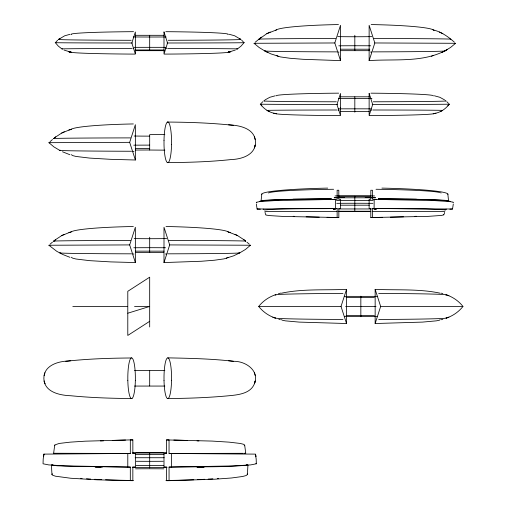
<?xml version="1.0" encoding="UTF-8"?>
<svg xmlns="http://www.w3.org/2000/svg" width="506" height="506" viewBox="0 0 506 506"><rect width="100%" height="100%" fill="white"/><g stroke="black" fill="none" stroke-linecap="round" stroke-linejoin="round"><path stroke-width="0.76" d="M130.314 480.681L130.314 467.095L127.79 467.063L127.79 453.477L130.32 453.458L130.32 439.904L132.85 439.916L132.857 453.509L135.374 453.534L135.374 467.127L132.85 467.146L132.838 480.7L97.456 479.833L70.777 478.259L55.35 476.184L52.396 475.09L51.935 474.445L52.365 473.787M135.368 262.57L135.368 227.251L129.675 244.917L135.368 262.57L110.687 261.899L89.625 260.653L76.001 259.015L72.643 258.155L71.346 257.257M135.368 160.004L135.368 124.685L129.675 142.344L135.368 160.004L110.687 159.327L89.625 158.087L76.001 156.449L72.643 155.589L71.346 154.684M244.227 453.3L245.733 453.268L244.683 445.09L243.462 444.255L240.16 443.446L229.161 442.149L212.14 441.08L166.512 439.916L166.506 453.509L163.988 453.534L163.995 467.127L166.518 467.146L166.525 480.7L168.896 480.687M339.159 208.402L340.513 208.377L340.506 199.307L338.818 199.288L338.811 190.256L337.129 190.269L337.123 199.351L335.44 199.383L335.446 208.453L337.135 208.472L337.141 217.504L338.198 217.498M338.406 217.498L338.83 217.491L338.868 208.409M340.506 60.619L340.506 25.3L334.814 42.966L340.506 60.619L303.024 59.297L289.995 58.266L280.539 56.944L270.906 53.895L264.821 50.967L259.129 47.501L254.037 43.295L334.814 42.966M281.5 319.501L282.063 320.146L285.289 320.848L299.21 322.101L346.528 323.524L346.528 289.375C324.922 290.33 302.487 288.673 281.437 293.208M453.079 202.729L453.414 202.419L452.857 202.103L449.726 201.578L433.984 200.572L372.517 199.351L372.511 190.269L370.828 190.256L370.822 199.288L369.133 199.307L369.133 200.439L369.127 208.377L370.772 208.409L370.809 217.491L372.498 217.504L372.505 208.472L373.561 208.459M374.086 208.453L374.193 199.383M440.245 293.208C419.196 288.673 396.761 290.33 375.155 289.375L375.155 323.524L422.472 322.101L436.393 320.848L439.619 320.146L440.182 319.501M135.355 380.329L135.355 376.16A20.348 3.782 -90 0 0 131.971 357.982C110.7 358.115 89.303 358.773 68.108 361.037C57.735 361.335 43.826 365.636 43.87 378.248C43.978 392.131 59.784 395.357 70.77 395.743C91.099 397.735 111.579 398.399 131.971 398.526M164.007 140.257L164.007 144.425A20.348 3.782 -90 0 0 167.391 162.603C188.668 162.47 210.06 161.812 231.255 159.548C241.634 159.251 255.536 154.95 255.492 142.338C255.385 128.454 239.585 125.229 228.592 124.843C208.27 122.85 187.783 122.186 167.391 122.06M171.553 144.425L171.553 140.257A20.348 3.782 90 0 0 168.169 122.072L167.783 121.959M171.553 380.329L171.553 376.16A20.348 3.782 90 0 0 168.169 357.982L167.391 357.97A20.348 3.782 -90 0 0 164.014 376.211L164.007 380.329M127.79 467.063L65.11 465.862L48.753 464.913L43.035 463.787L43.2 458.904L44.041 454.116L127.79 453.477M246.39 464.742L247.934 465.084L247.396 474.609L246.036 475.564L242.665 476.481L231.539 477.987L214.525 479.233L169.055 480.681L169.055 467.095L232.444 465.937L250.609 464.913L256.333 463.787L256.169 458.904L255.328 454.116L169.042 453.458L169.042 439.904M52.972 464.742L51.429 465.128L57.298 465.792L73.889 466.387L130.314 467.095M261.083 200.907L261.798 194.026M130.32 453.458L53.63 453.268L54.743 444.951L59.208 443.446L70.207 442.149L85.28 441.175L130.32 439.904M453.287 204.026L452.547 209.022L449.853 209.161M43.807 454.192L43.459 456.545L43.807 454.192L44.281 454.249M247.396 474.609L247.187 473.951M444.597 212.387L444.205 214.019M254.467 147.739L255.22 145.064L254.429 147.847M254.429 383.757L255.22 380.967C252.513 394.383 236.916 394.958 226.062 396.008C206.562 397.735 186.935 398.437 167.391 398.526M254.467 383.649C259.698 370.424 245.347 360.993 233.608 361.309C211.767 358.741 189.744 358.299 167.783 357.862M44.117 375.578L44.933 372.739M244.695 445.229L244.189 445.805M346.528 323.524L341.025 306.446L346.528 289.375M375.155 289.375L380.657 306.446L375.155 323.524M163.995 262.57L164.001 227.251L169.687 244.917L163.995 262.57L201.477 261.248L214.506 260.217L223.962 258.895L233.595 255.846L239.68 252.918L245.473 249.452L250.464 245.246L249.749 245.29M374.826 42.966L369.133 60.619C395.35 58.734 423.901 63.111 447.582 49.373L444.812 50.929L450.511 47.501L455.602 43.295L374.826 42.966L369.133 25.3L369.133 60.619M228.016 257.257L226.365 258.281M435.957 113.211L433.762 113.635C439.885 112.724 445.59 109.271 449.126 104.173M433.098 55.432L431.504 56.33M447.829 105.874L449.145 104.154M244.025 42.668L241.096 46.052L237.447 48.943M275.074 318.008C268.68 315.795 262.892 311.791 258.718 306.446C262.924 301.057 268.781 297.041 275.232 294.834M446.608 294.89C453.003 297.104 458.79 301.108 462.965 306.446C458.79 311.791 453.003 315.795 446.608 318.008M56.09 41.808L57.703 40.183M261.229 103.306L262.842 101.681M50.062 141.617L52.491 139.542M255.233 42.213L261.438 37.153L258.977 39.209A95.893 0.696 0 0 1 335.649 38.507M258.977 39.209L266.814 33.674L276.681 29.822M50.1 244.164L52.491 242.108M55.521 137.113L61.681 133.059L70.087 129.637M55.521 239.68L61.681 235.625L70.087 232.203M58.588 39.405L64.698 35.787L70.113 34.294M58.557 39.424L59.917 38.399M265.055 99.891L269.837 97.278L275.251 95.792M149.681 321.316L127.79 335.44L127.79 291.311L149.681 277.187L149.681 326.965M265.821 214.531L265.637 214.816L266.264 215.101L269.331 215.575L282.822 216.423L337.141 217.504M441.763 52.535L444.818 50.967M452.547 209.022L374.193 208.453M440.479 111.548L442.541 110.441M61.681 133.059L64.332 131.743M61.681 235.625L64.332 234.316M266.814 33.674L270.242 32.023M235.341 50.056L228.623 52.143L230.818 51.72M446.45 318.065L448.904 317.135M59.683 150.352L53.895 146.879L48.899 142.679L129.675 142.344M69.973 257.326L62.738 254.486L56.761 251.311L48.899 245.246L129.675 244.917M127.79 313.214L149.681 306.446L134.533 306.446M68.873 130.017L71.542 129.207M68.873 232.583L71.542 231.773M278.382 293.784L280.855 293.05M441.238 319.735L442.864 319.254M167.783 162.723L168.169 162.616M131.585 357.862L131.199 357.97A20.348 3.782 -90 0 0 127.822 376.167L127.816 380.329M167.783 398.627L168.169 398.526M228.079 52.327L230.281 51.814L228.44 52.238M433.218 113.825L435.419 113.306L433.572 113.73M444.957 210.009L445.603 209.838L425.831 208.972L372.505 208.472M65.761 361.309L70.77 360.746M455.571 43.307L454.571 43.345M53.636 453.262L54.193 453.243M100.435 440.954L103.61 440.802M414.958 216.372L416.432 216.296M112.281 440.441L125.558 440.056M403.522 216.827L390.404 217.188M163.988 454.382L135.374 454.382M166.626 452.547L132.736 452.547M445.723 209.25L446.539 209.231M340.462 49.202L369.791 49.215M135.323 148.587L149.681 148.46M382.599 217.333L370.809 217.491M135.323 251.153L164.039 251.153M130.75 439.954L132.85 439.916M338.837 208.953L371.41 208.959M164.842 134.52L149.681 134.647L149.681 150.029L164.842 150.155M346.091 315.485L374.326 315.472M164.842 370.43L134.52 370.43M134.52 386.065L164.842 386.065M374.326 297.427L346.091 297.414M339.399 211.236L370.24 211.236M243.297 453.313L169.042 453.458M340.677 50.663L369.747 50.67M135.538 150.048L149.681 149.991M335.44 199.383L274.132 200.642L259.3 201.654L256.283 202.337L256.782 202.811M372.498 217.504L428.196 216.366L441.441 215.442L444.002 214.816L443.427 214.392M135.538 252.614L163.83 252.614M340.367 205.196L369.272 205.196M164.203 457.728L135.165 457.728M169.055 467.095C195.272 466.437 221.932 467.645 247.934 465.084M337.135 208.472C313.745 209.098 286.358 207.89 264.455 209.977M370.936 211.432L358.868 211.464M335.446 208.453L257.067 209.01L260.35 209.174M95.482 467.183L102.269 467.177M135.444 35.312L163.919 35.312M135.146 50.67L164.222 50.67M340.582 96.804L369.842 96.804M338.963 196.189L370.677 196.189M356.844 211.464L338.704 211.432M264.79 211.571L337.141 211.571M338.944 211.571L370.696 211.571M372.498 211.571L444.85 211.571M72.807 306.446L127.518 306.446M258.718 306.446L341.025 306.446M345.636 306.446L376.047 306.446M380.657 306.446L462.965 306.446M136.032 453.041L163.33 453.041M166.98 467.563L133.015 467.563M169.687 244.917L250.438 245.239M197.1 467.177L203.88 467.183M338.83 217.491L327.04 217.333M166.512 439.916L168.618 439.954M263.101 209.231L263.911 209.25M245.176 453.243L245.733 453.262M319.235 217.188L306.117 216.827M173.811 440.056L187.081 440.441M255.068 43.345L254.069 43.307M49.93 142.73L48.93 142.686M49.93 245.302L48.93 245.258M293.208 216.296L294.682 216.372M197.036 440.859L198.934 440.954M228.592 124.843L233.608 125.399M228.592 360.746L233.608 361.309M68.55 51.72L70.745 52.143L64.022 50.056M273.683 113.211L275.878 113.635C269.742 112.724 264.043 109.258 260.495 104.154M229.25 34.294L234.67 35.787L240.805 39.424M434.388 95.792L439.803 97.278L444.584 99.891M70.929 52.238L69.082 51.814L71.289 52.327M276.067 113.73L274.22 113.306L276.421 113.825M131.199 398.526L131.585 398.627M441.238 293.164L442.864 293.638M278.819 319.254L280.444 319.735M227.826 231.773L237.339 235.448L243.848 239.68M432.959 29.822C441.194 31.764 448.208 36.653 454.407 42.213M229.275 232.203L230.489 232.583M69.973 154.754L62.466 151.762M278.136 56.33L276.542 55.432M446.45 294.834L448.898 295.757M272.778 317.135L275.232 318.065M255.91 463.42L256.333 463.787M439.398 32.023L442.82 33.674M235.031 234.316L237.687 235.625M264.821 50.967L267.876 52.535M267.098 110.441L269.16 111.548M61.915 48.943L58.266 46.052L55.344 42.668M239.452 38.399L240.78 39.405M246.871 242.108L249.268 244.164M54.971 445.666L54.673 445.229M446.798 101.681L448.411 103.306M241.659 40.183L243.272 41.808M260.514 104.173L261.811 105.874M254.429 136.829L255.245 139.669M254.429 372.739L255.245 375.578M44.933 383.757L44.142 380.967L44.901 383.649M265.435 214.019L265.043 212.387M257.092 209.022L256.352 204.026M447.842 194.026L448.556 200.907M51.966 474.609L51.435 465.084M360.841 296.193L360.841 316.705M354.82 35.268L354.82 50.644M354.82 96.81L354.82 112.187M354.82 196.214L354.82 211.546M171.578 453.477L171.578 467.063M149.681 35.312L149.681 50.695M149.681 237.219L149.681 252.595M149.681 370.556L149.681 385.939M149.681 452.617L149.681 467.987M133.957 151.446A77.254 3.194 0 0 1 132.977 151.433M133.774 145.184A77.254 3.194 0 0 1 149.681 145.121M149.662 136.133A79.322 6.167 -0.1 0 1 134.153 136.025M70.543 129.808A79.322 6.167 -0.1 0 1 133.344 123.945M131.579 151.25A90.011 0.949 0 0 1 60.258 150.206M54.053 138.638A95.893 0.696 0 0 1 130.516 137.891M171.547 144.381A20.348 3.782 90 0 1 168.163 162.559M164.014 140.301A20.348 3.782 -90 0 1 167.391 122.117M133.957 254.012A77.254 3.194 0 0 1 132.977 253.999M133.774 247.757A77.254 3.194 0 0 1 149.681 247.693A77.254 3.194 0 0 1 165.595 247.757M134.153 238.592A79.322 6.167 -0.1 0 0 149.662 238.699A79.322 6.167 0.1 0 0 166.664 238.573M70.505 232.494A79.322 6.167 -0.1 0 1 133.344 226.511M238.857 252.753A90.011 0.949 0 0 1 167.783 253.822M131.617 253.822A90.011 0.949 0 0 1 60.296 252.791M54.053 241.204A95.893 0.696 0 0 1 130.516 240.458M166.019 226.511A79.322 6.167 0.1 0 1 228.864 232.494M166.392 253.999A77.254 3.194 0 0 1 165.411 254.012M168.852 240.458A95.893 0.696 0 0 1 245.467 241.191M171.547 380.284A20.348 3.782 90 0 1 168.163 398.469M167.391 398.513A20.348 3.782 -90 0 1 164.014 380.329M131.206 398.469A20.348 3.782 -90 0 1 127.822 380.284M135.355 380.329A20.348 3.782 90 0 1 131.971 398.513M133.445 480.485A88.499 5.914 0 0 1 105.539 479.777M101.763 479.625A88.499 5.914 0 0 1 94.609 479.277M90.7 479.055A88.499 5.914 0 0 1 86.488 478.784M82.092 478.455A88.499 5.914 0 0 1 80.713 478.341M135.513 468.828A88.499 5.914 0 0 1 149.687 468.758A88.499 5.914 0 0 1 163.855 468.828M135.197 467.133A77.854 0.848 0 0 1 132.477 467.127M100.757 466.956A77.854 0.848 0 0 1 95.008 466.899M78.139 466.627A77.854 0.848 0 0 1 73.496 466.462M136.165 465.463A77.854 0.848 0 0 1 149.687 465.45A77.854 0.848 0 0 1 163.792 465.463M136.247 461.27A77.032 3.921 0 0 0 149.687 461.32A77.032 3.921 0 0 0 163.115 461.27M132.755 453.578A77.032 3.921 0 0 1 135.431 453.553M163.938 453.553A77.032 3.921 0 0 1 166.607 453.578M225.866 466.462A77.854 0.848 0 0 1 225.088 466.5M223.646 466.557A77.854 0.848 0 0 1 221.223 466.627M204.361 466.899A77.854 0.848 0 0 1 197.087 466.968M166.885 467.127A77.854 0.848 0 0 1 164.172 467.133M218.655 478.341A88.499 5.914 0 0 1 217.27 478.455M212.874 478.784A88.499 5.914 0 0 1 208.118 479.087M204.753 479.277A88.499 5.914 0 0 1 197.599 479.625M193.823 479.777A88.499 5.914 0 0 1 165.917 480.485M165.823 31.682A78.575 2.701 0 0 1 227.959 34.572M166.082 36.963A78.575 2.701 0 0 1 133.249 36.951M71.523 34.572A78.575 2.701 0 0 1 133.514 31.669M166.512 48.589A77.595 0.639 0 0 1 165.525 48.589M133.837 48.595A77.595 0.639 0 0 1 132.85 48.589M134.115 47.349A77.595 0.639 0 0 1 165.924 47.343M243.683 42.618A94.274 0.342 0 0 1 167.069 42.991M240.331 39.335A91.112 0.879 0 0 1 168.188 40.29M131.168 40.297A91.112 0.879 0 0 1 59.234 39.335M228.307 51.865A79.025 2.094 0 0 1 164.469 54.104M164.077 49.993A79.025 2.094 0 0 0 149.681 49.961A79.025 2.094 0 0 0 135.292 49.993M167.644 48.506A87.74 0.436 0 0 1 236.441 49M62.687 48.981A87.74 0.436 0 0 1 131.731 48.5M134.893 54.104A79.025 2.094 0 0 1 71.061 51.865M132.294 42.991A94.274 0.342 0 0 1 55.926 42.612M344.453 197.441A86.577 4.162 0 0 1 334.295 197.353M268.528 193.014A86.577 4.162 0 0 1 269.369 192.653M269.888 192.514A86.577 4.162 0 0 1 333.625 189.269M261.823 194.614A93.003 6.489 0 0 1 327.724 188.105M378.361 198.833A93.718 2.15 0 0 1 448.24 201.097M261.469 201.097A93.718 2.15 0 0 1 331.348 198.833M378.33 198.738A95.343 2.903 0 0 1 450.125 201.647M259.616 201.704A95.343 2.903 0 0 1 331.335 198.738M335.706 209.497A77.159 4.611 0 0 1 333.391 209.459M336.477 200.547A77.159 4.611 0 0 1 354.801 200.414A77.159 4.611 0 0 1 373.162 200.547M376.205 209.054A79.973 2.947 0 0 1 374.978 209.067M334.694 209.067A79.973 2.947 0 0 1 333.467 209.054M336.73 203.342A79.973 2.947 0 0 1 372.941 203.342M335.276 199.535A78.234 0.885 0 0 1 332.916 199.528M303.809 199.351A78.234 0.885 0 0 1 293.145 199.219M334.169 197.821A78.234 0.885 0 0 1 354.795 197.789A78.234 0.885 0 0 1 375.471 197.821M335.035 195.923A84.723 1.98 0 0 1 374.541 195.923M416.495 199.219A78.234 0.885 0 0 1 405.831 199.351M376.723 199.528A78.234 0.885 0 0 1 374.364 199.535M376.249 209.459A77.159 4.611 0 0 1 373.934 209.497M375.344 197.353A86.577 4.162 0 0 1 365.187 197.441M376.015 189.269A86.577 4.162 0 0 1 439.752 192.514M440.492 192.729A86.577 4.162 0 0 1 441.112 193.014M381.916 188.105A93.003 6.489 0 0 1 447.905 194.418M344.542 296.352A85.748 1.486 0 0 0 360.841 296.377A85.748 1.486 0 0 0 377.141 296.352M275.903 295.093A85.748 1.486 0 0 1 342.998 293.442M342.998 319.457A85.748 1.486 0 0 1 275.504 317.863M344.542 316.547A85.748 1.486 0 0 1 360.841 316.522A85.748 1.486 0 0 1 377.141 316.547M445.995 317.831A85.748 1.486 0 0 1 378.684 319.457M378.684 293.442A85.748 1.486 0 0 1 445.78 295.093M370.955 93.174A78.575 2.701 0 0 1 433.357 95.906M371.923 98.449A78.575 2.701 0 0 1 338.387 98.442M276.251 95.849A78.575 2.701 0 0 1 338.653 93.161M371.651 110.08A77.595 0.639 0 0 1 370.664 110.08M338.976 110.087A77.595 0.639 0 0 1 337.989 110.087M338.584 108.841A77.595 0.639 0 0 1 371.056 108.841M449.005 104.122A94.274 0.342 0 0 1 372.207 104.483M445.261 100.808A91.112 0.879 0 0 1 373.327 101.782M336.3 101.788A91.112 0.879 0 0 1 264.619 100.808M433.572 113.401A79.025 2.094 0 0 1 369.608 115.602M369.209 111.491A79.025 2.094 0 0 0 354.82 111.459A79.025 2.094 0 0 0 340.43 111.491M372.783 109.998A87.74 0.436 0 0 1 442.219 110.466M267.826 110.479A87.74 0.436 0 0 1 336.87 109.998M340.032 115.602A79.025 2.094 0 0 1 276.067 113.401M337.432 104.483A94.274 0.342 0 0 1 260.818 104.109M371.53 52.048A77.254 3.194 0 0 1 370.55 52.061M338.995 52.074A77.254 3.194 0 0 1 338.014 52.067M338.811 45.818A77.254 3.194 0 0 1 370.727 45.799M371.802 36.622A79.322 6.167 0.1 0 1 354.839 36.748A79.322 6.167 -0.1 0 1 337.837 36.622M371.157 24.56A79.322 6.167 0.1 0 1 434.009 30.664M444.445 50.847A90.011 0.949 0 0 1 372.922 51.871M336.756 51.871A90.011 0.949 0 0 1 265.226 50.866M373.991 38.507A95.893 0.696 0 0 1 450.606 39.24M275.625 30.664A79.322 6.167 -0.1 0 1 338.482 24.56M135.368 53.01L135.368 54.041L131.813 42.997L135.368 31.979L135.368 53.01M163.995 31.979L163.995 54.041L167.549 42.997L163.995 31.979M340.513 107.955L340.506 115.532L336.952 104.489L340.506 93.471L340.513 107.955M369.133 93.471L369.133 115.532L372.688 104.489L369.133 93.471M55.666 137.031L53.775 138.574L55.666 137.031M55.666 239.597L53.775 241.141L55.666 239.597M245.606 241.128L243.696 239.597L245.593 241.141M255.916 456.526L255.555 454.192L255.91 456.545"/></g></svg>
